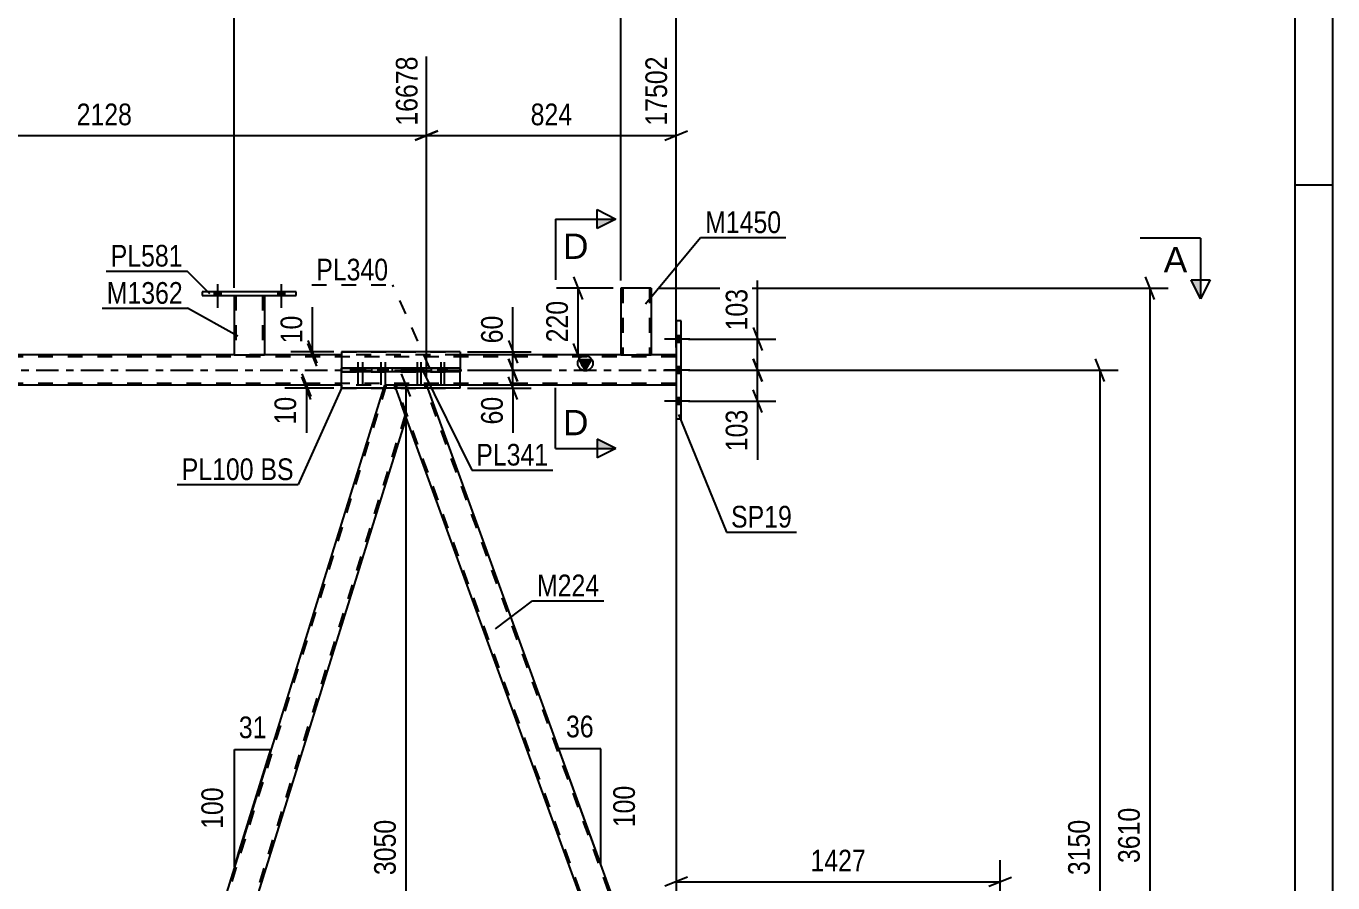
# Model space of a CAD drawing. Header units: millimetres. Extents: x 0 to 841, y 0 to 594.
# Drawn here: x 668.4 to 841, y 354.9 to 468 of the extents above; entities that cross this region are included whole.
import ezdxf

# ---------------------------------------------------------------- set-up
doc = ezdxf.new("R2010")
doc.units = ezdxf.units.MM
doc.linetypes.add('DXK_LINE_DOT2', pattern=[3.9198, 1.9599, -1.9599])
doc.linetypes.add('DXK_LINE_DOT3', pattern=[5.9187, 2.979, -0.9799, 0.9799, -0.9799])
doc.styles.add('Arial', font='ARIAL.TTF', dxfattribs={"height": 0.2})
doc.styles.add('Arial Narrow', font='ARIALN.TTF', dxfattribs={"height": 0.2})

# ---------------------------------------------------------------- blocks, each defined once
blk = doc.blocks.new('Unknown-122567994-1133')
at = {"color": 5, "linetype": 'Continuous'}
for p, q in [((841, 0), (841, 594)), ((836, 5), (836, 589)), ((841, 447), (836, 447))]:
    blk.add_line(p, q, dxfattribs=at)
blk = doc.blocks.new('Bolt-122567994-4252 - 3956')
at = {"linetype": 'Continuous'}
for points in [[(754.27, 427.15), (754.27, 426.27), (754.91, 426.27), (754.91, 427.15)], [(754.27, 427.15), (754.27, 426.27), (754.91, 426.27), (754.91, 427.15)], [(754.27, 427.15), (754.27, 426.27), (754.91, 426.27), (754.91, 427.15)], [(754.27, 423.05), (754.27, 422.17), (754.91, 422.17), (754.91, 423.05)], [(754.27, 423.05), (754.27, 422.17), (754.91, 422.17), (754.91, 423.05)], [(754.27, 418.95), (754.27, 418.07), (754.91, 418.07), (754.91, 418.95)], [(754.27, 418.95), (754.27, 418.07), (754.91, 418.07), (754.91, 418.95)], [(754.27, 418.95), (754.27, 418.07), (754.91, 418.07), (754.91, 418.95)]]:
    blk.add_hatch(color=1, dxfattribs=at).paths.add_polyline_path(points)
at = {"color": 1, "linetype": 'Continuous'}
for p, q in [((756.07, 426.71), (752.75, 426.71)), ((756.07, 426.71), (752.75, 426.71)), ((756.07, 426.71), (752.75, 426.71)), ((754.91, 427.15), (754.27, 427.15)), ((754.91, 427.15), (754.27, 427.15)), ((754.91, 427.15), (754.27, 427.15)), ((754.91, 426.27), (754.27, 426.27)), ((754.91, 426.27), (754.27, 426.27)), ((754.91, 426.27), (754.27, 426.27)), ((754.91, 423.05), (754.27, 423.05)), ((754.91, 423.05), (754.27, 423.05)), ((756.07, 422.61), (752.75, 422.61)), ((756.07, 422.61), (752.75, 422.61)), ((754.91, 422.17), (754.27, 422.17)), ((754.91, 422.17), (754.27, 422.17)), ((756.07, 418.51), (752.75, 418.51)), ((756.07, 418.51), (752.75, 418.51)), ((756.07, 418.51), (752.75, 418.51)), ((754.91, 418.95), (754.27, 418.95)), ((754.91, 418.95), (754.27, 418.95)), ((754.91, 418.95), (754.27, 418.95)), ((754.91, 418.07), (754.27, 418.07)), ((754.91, 418.07), (754.27, 418.07)), ((754.91, 418.07), (754.27, 418.07))]:
    blk.add_line(p, q, dxfattribs=at)
blk = doc.blocks.new('Part-122567994-4109 - 3956')
at = {"color": 7, "linetype": 'DXK_LINE_DOT2'}
for p, q in [((717.06, 420.61), (721.31, 420.61)), ((718.61, 416.36), (717.06, 420.61)), ((761.72, 298.61), (717.31, 420.61)), ((765.46, 298.61), (721.06, 420.61)), ((721.31, 420.61), (721.46, 420.21)), ((765.4, 298.61), (765.57, 298.61))]:
    blk.add_line(p, q, dxfattribs=at)
at = {"color": 2, "linetype": 'Continuous'}
for p, q in [((765.72, 298.61), (721.46, 420.21)), ((761.46, 298.61), (718.61, 416.36)), ((765.4, 298.61), (761.46, 298.61)), ((765.68, 298.61), (765.4, 298.61)), ((765.72, 298.61), (765.68, 298.61))]:
    blk.add_line(p, q, dxfattribs=at)
blk = doc.blocks.new('Part-122567994-4084 - 3956')
at = {"color": 7, "linetype": 'DXK_LINE_DOT2'}
for p, q in [((636.18, 420.61), (631.92, 420.61)), ((633.47, 416.36), (631.92, 420.61)), ((676.58, 298.61), (632.18, 420.61)), ((680.33, 298.61), (635.92, 420.61)), ((636.33, 420.21), (636.18, 420.61)), ((676.33, 298.61), (674.29, 304.21)), ((680.58, 298.61), (678.55, 304.21)), ((680.58, 298.61), (676.33, 298.61))]:
    blk.add_line(p, q, dxfattribs=at)
at = {"color": 2, "linetype": 'Continuous'}
for p, q in [((678.55, 304.21), (636.33, 420.21)), ((674.29, 304.21), (633.47, 416.36))]:
    blk.add_line(p, q, dxfattribs=at)
blk = doc.blocks.new('Part-122567994-4099 - 3956')
at = {"color": 7, "linetype": 'DXK_LINE_DOT2'}
for p, q in [((715.99, 420.61), (679.17, 302.49)), ((715.74, 420.61), (715.62, 420.21)), ((717.06, 420.61), (715.74, 420.61)), ((717.06, 420.61), (717.2, 420.21)), ((718.47, 416.73), (681.65, 298.61)), ((679.46, 304.21), (679.04, 302.86)), ((683.65, 304.21), (681.9, 298.61)), ((680.58, 298.61), (679.04, 302.86)), ((681.9, 298.61), (680.58, 298.61))]:
    blk.add_line(p, q, dxfattribs=at)
at = {"color": 2, "linetype": 'Continuous'}
for p, q in [((715.62, 420.21), (679.46, 304.21)), ((717.2, 420.21), (718.61, 416.36)), ((718.61, 416.36), (683.65, 304.21))]:
    blk.add_line(p, q, dxfattribs=at)
blk = doc.blocks.new('Part-122567994-4129 - 3956')
at = {"color": 2, "linetype": 'Continuous'}
for p, q in [((754.91, 429.11), (754.27, 429.11)), ((754.27, 429.11), (754.27, 416.11)), ((754.91, 416.11), (754.91, 429.11)), ((754.91, 416.11), (754.27, 416.11))]:
    blk.add_line(p, q, dxfattribs=at)
blk = doc.blocks.new('Part-122567994-4164 - 3956')
at = {"color": 2, "linetype": 'Continuous'}
for p, q in [((691.69, 432.93), (691.69, 432.45)), ((704.09, 432.93), (691.69, 432.93)), ((691.69, 432.45), (704.09, 432.45)), ((704.09, 432.45), (704.09, 432.93))]:
    blk.add_line(p, q, dxfattribs=at)
blk = doc.blocks.new('Part-122567994-4169 - 3956')
at = {"color": 2, "linetype": 'Continuous'}
for p, q in [((695.89, 432.45), (695.89, 424.61)), ((699.89, 432.45), (699.89, 424.61)), ((695.89, 424.61), (699.89, 424.61))]:
    blk.add_line(p, q, dxfattribs=at)
at = {"color": 7, "linetype": 'DXK_LINE_DOT2'}
for p, q in [((695.89, 432.45), (699.89, 432.45)), ((695.89, 432.45), (695.89, 432.45)), ((695.89, 432.45), (695.89, 432.45)), ((696.13, 432.45), (696.13, 424.61)), ((699.65, 432.45), (699.65, 424.61)), ((699.89, 432.45), (699.89, 432.45)), ((699.89, 432.45), (699.89, 432.45)), ((699.59, 424.61), (699.63, 424.61)), ((699.59, 424.61), (699.63, 424.61)), ((699.63, 424.61), (699.65, 424.61)), ((699.63, 424.61), (699.65, 424.61))]:
    blk.add_line(p, q, dxfattribs=at)
blk = doc.blocks.new('Part-122567994-4205 - 3956')
at = {"linetype": 'Continuous'}
blk.add_hatch(color=2, dxfattribs=at).paths.add_polyline_path([(742.27, 422.61), (741.47, 424.01), (743.07, 424.01)])
at = {"color": 2, "linetype": 'Continuous'}
for p, q in [((695.88, 424.61), (648.8, 424.61)), ((710.07, 424.61), (699.89, 424.61)), ((746.97, 424.61), (725.73, 424.61)), ((754.27, 424.61), (750.97, 424.61)), ((742.27, 422.61), (741.47, 424.01)), ((741.47, 424.01), (743.07, 424.01)), ((743.07, 424.01), (742.27, 422.61)), ((710.07, 420.61), (639.42, 420.61)), ((754.27, 420.61), (725.73, 420.61))]:
    blk.add_line(p, q, dxfattribs=at)
at = {"color": 7, "linetype": 'DXK_LINE_DOT2'}
for p, q in [((699.89, 424.61), (695.88, 424.61)), ((725.73, 424.61), (710.07, 424.61)), ((750.97, 424.61), (746.97, 424.61)), ((754.27, 424.61), (754.27, 420.61)), ((754.27, 424.37), (54.19, 424.37)), ((754.27, 420.85), (54.19, 420.85)), ((725.73, 420.61), (710.07, 420.61))]:
    blk.add_line(p, q, dxfattribs=at)
at = {"color": 7, "linetype": 'DXK_LINE_DOT3'}
blk.add_line((54.19, 422.61), (754.27, 422.61), dxfattribs=at)
at = {"color": 2, "linetype": 'Continuous'}
blk.add_circle((742.27, 423.51), 1, dxfattribs=at)
blk = doc.blocks.new('Bolt-122567994-4428 - 3956')
at = {"color": 1, "linetype": 'DXK_LINE_DOT2'}
for p, q in [((719.71, 422.85), (719.71, 422.37)), ((720.07, 423.65), (720.07, 420.65)), ((720.18, 422.85), (720.18, 422.37)), ((720.43, 422.85), (720.43, 422.37)), ((720.54, 423.65), (720.54, 420.65)), ((720.9, 422.85), (720.9, 422.37)), ((722.81, 422.85), (722.81, 422.37)), ((723.17, 423.65), (723.17, 420.65)), ((723.27, 422.85), (723.27, 422.37)), ((723.53, 422.85), (723.53, 422.37)), ((723.63, 423.65), (723.63, 420.65)), ((723.99, 422.85), (723.99, 422.37))]:
    blk.add_line(p, q, dxfattribs=at)
blk = doc.blocks.new('Part-122567994-4308 - 3956')
at = {"color": 2, "linetype": 'Continuous'}
for p, q in [((746.97, 433.41), (746.97, 424.61)), ((750.97, 433.41), (746.97, 433.41)), ((750.97, 433.41), (750.97, 424.61)), ((746.97, 424.61), (750.97, 424.61))]:
    blk.add_line(p, q, dxfattribs=at)
at = {"color": 7, "linetype": 'DXK_LINE_DOT2'}
for p, q in [((747.21, 433.41), (747.21, 424.61)), ((750.66, 433.41), (750.67, 433.41)), ((750.67, 433.41), (750.71, 433.41)), ((750.71, 433.41), (750.73, 433.41)), ((750.73, 433.41), (750.73, 424.61)), ((750.71, 424.61), (750.67, 424.61)), ((750.71, 424.61), (750.67, 424.61)), ((750.73, 424.61), (750.71, 424.61)), ((750.71, 424.61), (750.73, 424.61))]:
    blk.add_line(p, q, dxfattribs=at)
blk = doc.blocks.new('Part-122567994-4430 - 3956')
at = {"color": 2, "linetype": 'Continuous'}
for p, q in [((710.07, 422.37), (710.07, 422.85)), ((725.73, 422.85), (710.07, 422.85)), ((716.79, 422.37), (716.79, 422.85)), ((719.15, 422.37), (719.15, 422.85)), ((725.73, 422.37), (725.73, 422.85)), ((725.73, 422.37), (710.07, 422.37))]:
    blk.add_line(p, q, dxfattribs=at)
at = {"color": 7, "linetype": 'DXK_LINE_DOT2'}
blk.add_line((710.07, 422.85), (725.73, 422.85), dxfattribs=at)
blk = doc.blocks.new('Bolt-122567994-4432 - 3956')
at = {"linetype": 'Continuous'}
for points in [[(712.6, 422.85), (711.88, 422.85), (711.88, 422.37), (712.6, 422.37)], [(713.2, 422.85), (712.48, 422.85), (712.48, 422.37), (713.2, 422.37)], [(715.61, 422.85), (714.89, 422.85), (714.89, 422.37), (715.61, 422.37)], [(716.21, 422.85), (715.49, 422.85), (715.49, 422.37), (716.21, 422.37)]]:
    blk.add_hatch(color=1, dxfattribs=at).paths.add_polyline_path(points)
at = {"color": 1, "linetype": 'Continuous'}
for p, q in [((711.88, 422.85), (711.88, 422.37)), ((712.24, 423.65), (712.24, 420.65)), ((712.48, 422.85), (712.48, 422.37)), ((712.6, 422.85), (712.6, 422.37)), ((712.84, 423.65), (712.84, 420.65)), ((713.2, 422.85), (713.2, 422.37)), ((714.89, 422.85), (714.89, 422.37)), ((715.25, 423.65), (715.25, 420.65)), ((715.49, 422.85), (715.49, 422.37)), ((715.61, 422.85), (715.61, 422.37)), ((715.85, 423.65), (715.85, 420.65)), ((716.21, 422.85), (716.21, 422.37))]:
    blk.add_line(p, q, dxfattribs=at)
blk = doc.blocks.new('Bolt-122567994-4322 - 3956')
at = {"linetype": 'Continuous'}
for points in [[(693.25, 432.45), (694.13, 432.45), (694.13, 432.93), (693.25, 432.93)], [(701.65, 432.45), (702.53, 432.45), (702.53, 432.93), (701.65, 432.93)]]:
    blk.add_hatch(color=1, dxfattribs=at).paths.add_polyline_path(points)
at = {"color": 1, "linetype": 'Continuous'}
for p, q in [((693.69, 433.93), (693.69, 430.81)), ((702.09, 433.93), (702.09, 430.81)), ((693.25, 432.93), (693.25, 432.45)), ((694.13, 432.93), (694.13, 432.45)), ((701.65, 432.93), (701.65, 432.45)), ((702.53, 432.93), (702.53, 432.45))]:
    blk.add_line(p, q, dxfattribs=at)
blk = doc.blocks.new('Bolt-122567994-4323 - 3956')
at = {"linetype": 'Continuous'}
for points in [[(693.25, 432.45), (694.13, 432.45), (694.13, 432.93), (693.25, 432.93)], [(701.65, 432.45), (702.53, 432.45), (702.53, 432.93), (701.65, 432.93)]]:
    blk.add_hatch(color=1, dxfattribs=at).paths.add_polyline_path(points)
at = {"color": 1, "linetype": 'Continuous'}
for p, q in [((693.69, 433.93), (693.69, 430.81)), ((702.09, 433.93), (702.09, 430.81)), ((693.25, 432.93), (693.25, 432.45)), ((694.13, 432.93), (694.13, 432.45)), ((701.65, 432.93), (701.65, 432.45)), ((702.53, 432.93), (702.53, 432.45))]:
    blk.add_line(p, q, dxfattribs=at)
blk = doc.blocks.new('Part-122567994-4421 - 3956')
at = {"color": 7, "linetype": 'DXK_LINE_DOT2'}
for p, q in [((710.07, 422.85), (710.07, 422.37)), ((725.73, 422.85), (710.07, 422.85)), ((710.07, 422.85), (725.73, 422.85)), ((716.79, 422.37), (716.79, 422.85)), ((719.16, 422.37), (719.16, 422.85)), ((725.73, 422.37), (725.73, 422.85)), ((710.07, 422.37), (725.73, 422.37)), ((725.73, 422.37), (710.07, 422.37)), ((725.73, 422.37), (725.73, 422.37))]:
    blk.add_line(p, q, dxfattribs=at)
blk = doc.blocks.new('Part-122567994-4426 - 3956')
at = {"color": 2, "linetype": 'Continuous'}
for p, q in [((710.07, 425.01), (710.07, 424.61)), ((725.73, 425.01), (725.73, 424.61)), ((710.07, 420.61), (710.07, 420.21)), ((725.73, 420.21), (725.73, 420.61))]:
    blk.add_line(p, q, dxfattribs=at)
at = {"color": 7, "linetype": 'DXK_LINE_DOT2'}
for p, q in [((710.07, 425.01), (725.73, 425.01)), ((710.07, 420.61), (710.07, 424.61)), ((725.73, 420.61), (725.73, 424.61)), ((710.07, 420.21), (725.73, 420.21))]:
    blk.add_line(p, q, dxfattribs=at)
blk = doc.blocks.new('Bolt-122567994-4427 - 3956')
at = {"color": 1, "linetype": 'DXK_LINE_DOT2'}
for p, q in [((711.88, 422.85), (711.88, 422.37)), ((712.24, 423.65), (712.24, 420.65)), ((712.48, 422.85), (712.48, 422.37)), ((712.6, 422.85), (712.6, 422.37)), ((712.84, 423.65), (712.84, 420.65)), ((713.2, 422.85), (713.2, 422.37)), ((714.89, 422.85), (714.89, 422.37)), ((715.25, 423.65), (715.25, 420.65)), ((715.49, 422.85), (715.49, 422.37)), ((715.61, 422.85), (715.61, 422.37)), ((715.85, 423.65), (715.85, 420.65)), ((716.21, 422.85), (716.21, 422.37))]:
    blk.add_line(p, q, dxfattribs=at)
blk = doc.blocks.new('Part-122567994-4431 - 3956')
at = {"color": 2, "linetype": 'Continuous'}
for p, q in [((725.73, 425.01), (710.07, 425.01)), ((710.07, 425.01), (710.07, 422.85)), ((725.73, 425.01), (725.73, 422.85)), ((710.07, 420.21), (710.07, 422.37)), ((725.73, 420.21), (725.73, 422.37)), ((725.73, 420.21), (710.07, 420.21))]:
    blk.add_line(p, q, dxfattribs=at)
at = {"color": 7, "linetype": 'DXK_LINE_DOT2'}
for p, q in [((710.07, 422.85), (710.07, 422.37)), ((725.73, 422.85), (725.73, 422.37))]:
    blk.add_line(p, q, dxfattribs=at)
blk = doc.blocks.new('Bolt-122567994-4433 - 3956')
at = {"linetype": 'Continuous'}
for points in [[(720.43, 422.85), (719.71, 422.85), (719.71, 422.37), (720.43, 422.37)], [(720.89, 422.85), (720.17, 422.85), (720.17, 422.37), (720.89, 422.37)], [(723.53, 422.85), (722.81, 422.85), (722.81, 422.37), (723.53, 422.37)], [(723.99, 422.85), (723.27, 422.85), (723.27, 422.37), (723.99, 422.37)]]:
    blk.add_hatch(color=1, dxfattribs=at).paths.add_polyline_path(points)
at = {"color": 1, "linetype": 'Continuous'}
for p, q in [((719.71, 422.85), (719.71, 422.37)), ((720.07, 423.65), (720.07, 420.65)), ((720.17, 422.85), (720.17, 422.37)), ((720.43, 422.85), (720.43, 422.37)), ((720.53, 423.65), (720.53, 420.65)), ((720.89, 422.85), (720.89, 422.37)), ((722.81, 422.85), (722.81, 422.37)), ((723.17, 423.65), (723.17, 420.65)), ((723.27, 422.85), (723.27, 422.37)), ((723.53, 422.85), (723.53, 422.37)), ((723.63, 423.65), (723.63, 420.65)), ((723.99, 422.85), (723.99, 422.37))]:
    blk.add_line(p, q, dxfattribs=at)
blk = doc.blocks.new('StraightDimension-122567994-5008 - 3956')
at = {"color": 7, "linetype": 'Continuous'}
for p, q in [((695.89, 433.45), (695.89, 480.77)), ((746.97, 434.41), (746.97, 480.77)), ((697.39, 470.93), (694.39, 469.73)), ((695.89, 470.33), (746.97, 470.33)), ((745.47, 469.73), (748.47, 470.93))]:
    blk.add_line(p, q, dxfattribs=at)
at = {"color": 0, "linetype": 'Continuous'}
blk.add_wipeout([(746.37, 481.37), (742.17, 481.37), (742.17, 471.03), (746.37, 471.03)], dxfattribs=at)
at = {"color": 0}
blk.add_wipeout([(725.68, 471.08), (725.68, 475.28), (717.17, 475.28), (717.17, 471.08)], dxfattribs=at)
at = {"color": 3, "linetype": 'Continuous', "style": 'Arial Narrow'}
blk.add_text('17319', height=2.863, rotation=90.0002, dxfattribs=at).set_placement((745.77, 471.63))
at = {"color": 3, "style": 'Arial Narrow'}
blk.add_text('1277', height=2.863, dxfattribs=at).set_placement((717.77, 471.68))
blk = doc.blocks.new('StraightDimension-122567994-5018 - 3956')
at = {"color": 7, "linetype": 'Continuous'}
for p, q in [((644.8, 433.45), (644.8, 480.77)), ((695.89, 433.45), (695.89, 480.77)), ((646.3, 470.93), (643.3, 469.73)), ((644.8, 470.33), (695.89, 470.33)), ((694.39, 469.73), (697.39, 470.93))]:
    blk.add_line(p, q, dxfattribs=at)
at = {"color": 0, "linetype": 'Continuous'}
blk.add_wipeout([(695.28, 481.37), (691.08, 481.37), (691.08, 471.03), (695.28, 471.03)], dxfattribs=at)
at = {"color": 0}
blk.add_wipeout([(674.6, 471.08), (674.6, 475.28), (666.09, 475.28), (666.09, 471.08)], dxfattribs=at)
at = {"color": 3, "linetype": 'Continuous', "style": 'Arial Narrow'}
blk.add_text('16042', height=2.863, rotation=90.0002, dxfattribs=at).set_placement((694.69, 471.63))
at = {"color": 3, "style": 'Arial Narrow'}
blk.add_text('1277', height=2.863, dxfattribs=at).set_placement((666.69, 471.68))
blk = doc.blocks.new('StraightDimension-122567994-30223 - 3956')
at = {"color": 7, "linetype": 'Continuous'}
for p, q in [((704.83, 422.11), (706.03, 419.11)), ((706.03, 418.71), (704.83, 421.71)), ((709.07, 420.61), (702.58, 420.61)), ((709.07, 420.21), (702.58, 420.21)), ((705.43, 420.21), (705.43, 420.61))]:
    blk.add_line(p, q, dxfattribs=at)
at = {"color": 0}
blk.add_wipeout([(704.68, 419.69), (700.48, 419.69), (700.48, 414.83), (704.68, 414.83)], dxfattribs=at)
at = {"color": 7, "linetype": 'Continuous'}
blk.add_line((705.43, 420.21), (705.43, 414.31), dxfattribs=at)
blk.add_line((705.43, 420.21), (705.43, 414.31), dxfattribs=at)
at = {"color": 3, "style": 'Arial Narrow'}
blk.add_text('10', height=2.863, rotation=90.0002, dxfattribs=at).set_placement((704.08, 415.43))
blk = doc.blocks.new('StraightDimension-122567994-4612 - 3956')
at = {"color": 7, "linetype": 'Continuous'}
for p, q in [((817.45, 431.91), (816.25, 434.91)), ((751.97, 433.41), (819.25, 433.41)), ((816.85, 289.01), (816.85, 433.41)), ((816.25, 290.51), (817.45, 287.51)), ((687.79, 289.01), (819.25, 289.01))]:
    blk.add_line(p, q, dxfattribs=at)
at = {"color": 0}
blk.add_wipeout([(816.1, 365.47), (811.9, 365.47), (811.9, 356.95), (816.1, 356.95)], dxfattribs=at)
at = {"color": 3, "style": 'Arial Narrow'}
blk.add_text('3610', height=2.863, rotation=90.0002, dxfattribs=at).set_placement((815.5, 357.55))
blk = doc.blocks.new('StraightDimension-122567994-30289 - 3956')
at = {"color": 7, "linetype": 'Continuous'}
for p, q in [((732.12, 424.11), (733.32, 421.11)), ((726.73, 422.61), (735.12, 422.61)), ((733.32, 418.71), (732.12, 421.71)), ((732.72, 420.21), (732.72, 422.61)), ((726.73, 420.21), (735.12, 420.21))]:
    blk.add_line(p, q, dxfattribs=at)
at = {"color": 0}
blk.add_wipeout([(731.97, 419.69), (727.77, 419.69), (727.77, 414.83), (731.97, 414.83)], dxfattribs=at)
at = {"color": 7, "linetype": 'Continuous'}
blk.add_line((732.72, 420.21), (732.72, 414.31), dxfattribs=at)
blk.add_line((732.72, 420.21), (732.72, 414.31), dxfattribs=at)
at = {"color": 3, "style": 'Arial Narrow'}
blk.add_text('60', height=2.863, rotation=90.0002, dxfattribs=at).set_placement((731.37, 415.43))
blk = doc.blocks.new('StraightDimension-122567994-4998 - 3956')
at = {"color": 7, "linetype": 'Continuous'}
for p, q in [((754.27, 425.61), (754.27, 485.27)), ((746.97, 434.41), (746.97, 480.77)), ((745.47, 469.73), (748.47, 470.93)), ((746.97, 470.33), (754.27, 470.33)), ((755.77, 470.93), (752.77, 469.73))]:
    blk.add_line(p, q, dxfattribs=at)
at = {"color": 0}
blk.add_wipeout([(753.96, 471.08), (753.96, 475.28), (747.27, 475.28), (747.27, 471.08)], dxfattribs=at)
at = {"color": 3, "style": 'Arial Narrow'}
blk.add_text('183', height=2.863, dxfattribs=at).set_placement((747.87, 471.68))
at = {"color": 0, "linetype": 'Continuous'}
blk.add_wipeout([(753.67, 485.87), (749.47, 485.87), (749.47, 475.53), (753.67, 475.53)], dxfattribs=at)
at = {"color": 3, "linetype": 'Continuous', "style": 'Arial Narrow'}
blk.add_text('17502', height=2.863, rotation=90.0002, dxfattribs=at).set_placement((753.07, 476.13))
blk = doc.blocks.new('StraightDimension-122567994-4883 - 3956')
at = {"color": 7, "linetype": 'Continuous'}
for p, q in [((636.18, 421.61), (636.18, 464.01)), ((721.31, 421.61), (721.31, 464.01)), ((637.68, 454.17), (634.68, 452.97)), ((719.81, 452.97), (722.81, 454.17)), ((636.18, 453.57), (721.31, 453.57))]:
    blk.add_line(p, q, dxfattribs=at)
at = {"color": 0, "linetype": 'Continuous'}
blk.add_wipeout([(720.71, 464.61), (716.51, 464.61), (716.51, 454.27), (720.71, 454.27)], dxfattribs=at)
at = {"color": 0}
blk.add_wipeout([(683, 454.32), (683, 458.52), (674.49, 458.52), (674.49, 454.32)], dxfattribs=at)
at = {"color": 3, "linetype": 'Continuous', "style": 'Arial Narrow'}
blk.add_text('16678', height=2.863, rotation=90.0002, dxfattribs=at).set_placement((720.11, 454.87))
at = {"color": 3, "style": 'Arial Narrow'}
blk.add_text('2128', height=2.863, dxfattribs=at).set_placement((675.09, 454.92))
blk = doc.blocks.new('StraightDimension-122567994-4911 - 3956')
at = {"color": 7, "linetype": 'Continuous'}
for p, q in [((764.43, 424.11), (765.63, 421.11)), ((755.91, 422.61), (767.43, 422.61)), ((765.03, 418.51), (765.03, 422.61)), ((765.63, 417.01), (764.43, 420.01)), ((755.91, 418.51), (767.43, 418.51))]:
    blk.add_line(p, q, dxfattribs=at)
at = {"color": 0}
blk.add_wipeout([(764.28, 417.99), (760.08, 417.99), (760.08, 411.3), (764.28, 411.3)], dxfattribs=at)
at = {"color": 7, "linetype": 'Continuous'}
blk.add_line((765.03, 418.51), (765.03, 410.78), dxfattribs=at)
blk.add_line((765.03, 418.51), (765.03, 410.78), dxfattribs=at)
at = {"color": 3, "style": 'Arial Narrow'}
blk.add_text('103', height=2.863, rotation=90.0002, dxfattribs=at).set_placement((763.68, 411.9))
blk = doc.blocks.new('StraightDimension-122567994-4898 - 3956')
at = {"color": 7, "linetype": 'Continuous'}
for p, q in [((721.31, 421.61), (721.31, 464.01)), ((754.27, 425.61), (754.27, 464.01)), ((722.81, 454.17), (719.81, 452.97)), ((752.77, 452.97), (755.77, 454.17)), ((721.31, 453.57), (754.27, 453.57))]:
    blk.add_line(p, q, dxfattribs=at)
at = {"color": 0, "linetype": 'Continuous'}
blk.add_wipeout([(753.67, 464.61), (749.47, 464.61), (749.47, 454.27), (753.67, 454.27)], dxfattribs=at)
at = {"color": 0}
blk.add_wipeout([(741.13, 454.32), (741.13, 458.52), (734.45, 458.52), (734.45, 454.32)], dxfattribs=at)
at = {"color": 3, "linetype": 'Continuous', "style": 'Arial Narrow'}
blk.add_text('17502', height=2.863, rotation=90.0002, dxfattribs=at).set_placement((753.07, 454.87))
at = {"color": 3, "style": 'Arial Narrow'}
blk.add_text('824', height=2.863, dxfattribs=at).set_placement((735.05, 454.92))
blk = doc.blocks.new('StraightDimension-122567994-4601 - 3956')
at = {"color": 7, "linetype": 'Continuous'}
for p, q in [((740.72, 434.91), (741.92, 431.91)), ((745.97, 433.41), (738.47, 433.41)), ((741.32, 424.61), (741.32, 433.41)), ((745.97, 424.61), (738.47, 424.61)), ((741.92, 423.11), (740.72, 426.11))]:
    blk.add_line(p, q, dxfattribs=at)
at = {"color": 0}
blk.add_wipeout([(740.57, 432.35), (736.37, 432.35), (736.37, 425.67), (740.57, 425.67)], dxfattribs=at)
at = {"color": 3, "style": 'Arial Narrow'}
blk.add_text('220', height=2.863, rotation=90.0002, dxfattribs=at).set_placement((739.97, 426.27))
blk = doc.blocks.new('StraightDimension-122567994-4919 - 3956')
at = {"color": 7, "linetype": 'Continuous'}
for p, q in [((764.43, 428.21), (765.63, 425.21)), ((755.91, 426.71), (767.43, 426.71)), ((765.03, 422.61), (765.03, 426.71)), ((765.63, 421.11), (764.43, 424.11)), ((755.91, 422.61), (767.43, 422.61))]:
    blk.add_line(p, q, dxfattribs=at)
at = {"color": 0}
blk.add_wipeout([(764.28, 433.92), (760.08, 433.92), (760.08, 427.24), (764.28, 427.24)], dxfattribs=at)
at = {"color": 7, "linetype": 'Continuous'}
blk.add_line((765.03, 426.71), (765.03, 434.45), dxfattribs=at)
blk.add_line((765.03, 426.71), (765.03, 434.45), dxfattribs=at)
at = {"color": 3, "style": 'Arial Narrow'}
blk.add_text('103', height=2.863, rotation=90.0002, dxfattribs=at).set_placement((763.68, 427.84))
blk = doc.blocks.new('StraightDimension-122567994-5179 - 3956')
at = {"color": 7, "linetype": 'Continuous'}
for p, q in [((754.27, 419.61), (754.27, 352.69)), ((797.06, 299.61), (797.06, 357.94)), ((755.77, 355.69), (752.77, 354.49)), ((795.56, 354.49), (798.56, 355.69)), ((754.27, 355.09), (797.06, 355.09))]:
    blk.add_line(p, q, dxfattribs=at)
at = {"color": 0}
blk.add_wipeout([(779.92, 355.84), (779.92, 360.04), (771.41, 360.04), (771.41, 355.84)], dxfattribs=at)
at = {"color": 3, "style": 'Arial Narrow'}
blk.add_text('1427', height=2.863, dxfattribs=at).set_placement((772.01, 356.44))
blk = doc.blocks.new('StraightDimension-122567994-30288 - 3956')
at = {"color": 7, "linetype": 'Continuous'}
for p, q in [((732.12, 426.51), (733.32, 423.51)), ((726.73, 425.01), (735.12, 425.01)), ((732.72, 422.61), (732.72, 425.01)), ((733.32, 421.11), (732.12, 424.11)), ((726.73, 422.61), (735.12, 422.61))]:
    blk.add_line(p, q, dxfattribs=at)
at = {"color": 0}
blk.add_wipeout([(731.97, 430.39), (727.77, 430.39), (727.77, 425.54), (731.97, 425.54)], dxfattribs=at)
at = {"color": 7, "linetype": 'Continuous'}
blk.add_line((732.72, 425.01), (732.72, 430.92), dxfattribs=at)
blk.add_line((732.72, 425.01), (732.72, 430.92), dxfattribs=at)
at = {"color": 3, "style": 'Arial Narrow'}
blk.add_text('60', height=2.863, rotation=90.0002, dxfattribs=at).set_placement((731.37, 426.14))
blk = doc.blocks.new('StraightDimension-122567994-5510 - 3956')
at = {"color": 7, "linetype": 'Continuous'}
for p, q in [((810.85, 421.11), (809.65, 424.11)), ((755.91, 422.61), (812.65, 422.61)), ((810.25, 296.61), (810.25, 422.61)), ((809.65, 298.11), (810.85, 295.11)), ((798.7, 296.61), (812.65, 296.61))]:
    blk.add_line(p, q, dxfattribs=at)
at = {"color": 0}
blk.add_wipeout([(809.5, 363.87), (805.3, 363.87), (805.3, 355.36), (809.5, 355.36)], dxfattribs=at)
at = {"color": 3, "style": 'Arial Narrow'}
blk.add_text('3150', height=2.863, rotation=90.0002, dxfattribs=at).set_placement((808.9, 355.96))
blk = doc.blocks.new('StraightDimension-122567994-30251 - 3956')
at = {"color": 7, "linetype": 'Continuous'}
for p, q in [((705.63, 426.51), (706.83, 423.51)), ((709.07, 425.01), (703.38, 425.01)), ((709.07, 424.61), (703.38, 424.61)), ((706.83, 423.11), (705.63, 426.11)), ((706.23, 424.61), (706.23, 425.01))]:
    blk.add_line(p, q, dxfattribs=at)
at = {"color": 0}
blk.add_wipeout([(705.48, 430.39), (701.28, 430.39), (701.28, 425.54), (705.48, 425.54)], dxfattribs=at)
at = {"color": 7, "linetype": 'Continuous'}
blk.add_line((706.23, 425.01), (706.23, 430.92), dxfattribs=at)
blk.add_line((706.23, 425.01), (706.23, 430.92), dxfattribs=at)
at = {"color": 3, "style": 'Arial Narrow'}
blk.add_text('10', height=2.863, rotation=90.0002, dxfattribs=at).set_placement((704.88, 426.14))
blk = doc.blocks.new('AngleDimension-122567994-30487 - 3956')
at = {"color": 7, "linetype": 'Continuous'}
for p, q in [((695.93, 372.53), (700.75, 372.53)), ((695.93, 357.06), (700.75, 372.53)), ((695.93, 357.06), (695.93, 372.53)), ((696.39, 358.54), (700.75, 372.53))]:
    blk.add_line(p, q, dxfattribs=at)
at = {"color": 0}
for points in [[(700.77, 373.43), (700.77, 377.63), (695.91, 377.63), (695.91, 373.43)], [(695.03, 368.14), (690.83, 368.14), (690.83, 361.46), (695.03, 361.46)]]:
    blk.add_wipeout(points, dxfattribs=at)
at = {"color": 3, "style": 'Arial Narrow'}
blk.add_text('31', height=2.863, dxfattribs=at).set_placement((696.51, 374.03))
blk.add_text('100', height=2.863, rotation=90.0002, dxfattribs=at).set_placement((694.43, 362.06))
blk = doc.blocks.new('AngleDimension-122567994-30517 - 3956')
at = {"color": 7, "linetype": 'Continuous'}
for p, q in [((742.84, 361.47), (738.78, 372.64)), ((744.32, 372.64), (738.78, 372.64)), ((744.32, 357.41), (738.78, 372.64)), ((744.32, 357.41), (744.32, 372.64))]:
    blk.add_line(p, q, dxfattribs=at)
at = {"color": 0}
for points in [[(743.97, 373.54), (743.97, 377.74), (739.12, 377.74), (739.12, 373.54)], [(749.42, 368.37), (745.22, 368.37), (745.22, 361.68), (749.42, 361.68)]]:
    blk.add_wipeout(points, dxfattribs=at)
at = {"color": 3, "style": 'Arial Narrow'}
blk.add_text('36', height=2.863, dxfattribs=at).set_placement((739.72, 374.14))
blk.add_text('100', height=2.863, rotation=90.0002, dxfattribs=at).set_placement((748.82, 362.28))
blk = doc.blocks.new('StraightDimension-122567994-30533 - 3956')
at = {"color": 7, "linetype": 'Continuous'}
for p, q in [((719.19, 419.11), (717.99, 422.11)), ((725.87, 420.61), (715.74, 420.61)), ((718.59, 298.61), (718.59, 420.61)), ((725.87, 298.61), (715.74, 298.61)), ((717.99, 300.11), (719.19, 297.11))]:
    blk.add_line(p, q, dxfattribs=at)
at = {"color": 0}
blk.add_wipeout([(717.84, 363.87), (713.64, 363.87), (713.64, 355.36), (717.84, 355.36)], dxfattribs=at)
at = {"color": 3, "style": 'Arial Narrow'}
blk.add_text('3050', height=2.863, rotation=90.0002, dxfattribs=at).set_placement((717.24, 355.96))
blk = doc.blocks.new('Mark-122567994-4105 - 3956')
at = {"color": 0}
blk.add_wipeout([(744.12, 392.76), (744.12, 395.76), (735.89, 395.76), (735.89, 392.76)], dxfattribs=at)
blk.add_wipeout([(744.12, 392.76), (744.12, 395.76), (735.89, 395.76), (735.89, 392.76)], dxfattribs=at)
at = {"color": 30, "linetype": 'Continuous'}
for p, q in [((730.43, 388.46), (735.29, 392.16)), ((735.29, 392.16), (744.72, 392.16))]:
    blk.add_line(p, q, dxfattribs=at)
at = {"color": 3, "style": 'Arial Narrow'}
blk.add_text('M224', height=2.863, dxfattribs=at).set_placement((735.89, 392.76))
blk = doc.blocks.new('Mark-122567994-4160 - 3956')
at = {"color": 0}
blk.add_wipeout([(689.09, 436.27), (689.09, 439.27), (679.59, 439.27), (679.59, 436.27)], dxfattribs=at)
blk.add_wipeout([(689.09, 436.27), (689.09, 439.27), (679.59, 439.27), (679.59, 436.27)], dxfattribs=at)
at = {"color": 30, "linetype": 'Continuous'}
for p in [(678.99, 435.67), (692.69, 432.67)]:
    blk.add_line(p, (689.69, 435.67), dxfattribs=at)
at = {"color": 3, "style": 'Arial Narrow'}
blk.add_text('PL581', height=2.863, dxfattribs=at).set_placement((679.59, 436.27))
blk = doc.blocks.new('Mark-122567994-4125 - 3956')
at = {"color": 0}
blk.add_wipeout([(769.56, 401.83), (769.56, 404.83), (761.52, 404.83), (761.52, 401.83)], dxfattribs=at)
blk.add_wipeout([(769.56, 401.83), (769.56, 404.83), (761.52, 404.83), (761.52, 401.83)], dxfattribs=at)
at = {"color": 30, "linetype": 'Continuous'}
for p, q in [((754.57, 416.74), (760.92, 401.23)), ((760.92, 401.23), (770.16, 401.23))]:
    blk.add_line(p, q, dxfattribs=at)
at = {"color": 3, "style": 'Arial Narrow'}
blk.add_text('SP19', height=2.863, dxfattribs=at).set_placement((761.52, 401.83))
blk = doc.blocks.new('Mark-122567994-4165 - 3956')
at = {"color": 0}
blk.add_wipeout([(689.12, 431.36), (689.12, 434.36), (679.07, 434.36), (679.07, 431.36)], dxfattribs=at)
blk.add_wipeout([(689.12, 431.36), (689.12, 434.36), (679.07, 434.36), (679.07, 431.36)], dxfattribs=at)
at = {"color": 30, "linetype": 'Continuous'}
for p in [(678.47, 430.76), (696.36, 427.07)]:
    blk.add_line(p, (689.72, 430.76), dxfattribs=at)
at = {"color": 3, "style": 'Arial Narrow'}
blk.add_text('M1362', height=2.863, dxfattribs=at).set_placement((679.07, 431.36))
blk = doc.blocks.new('Mark-122567994-4304 - 3956')
at = {"color": 0}
blk.add_wipeout([(768.16, 440.69), (768.16, 443.69), (758.1, 443.69), (758.1, 440.69)], dxfattribs=at)
blk.add_wipeout([(768.16, 440.69), (768.16, 443.69), (758.1, 443.69), (758.1, 440.69)], dxfattribs=at)
at = {"color": 30, "linetype": 'Continuous'}
for p, q in [((750.22, 431.37), (757.5, 440.09)), ((757.5, 440.09), (768.76, 440.09))]:
    blk.add_line(p, q, dxfattribs=at)
at = {"color": 3, "style": 'Arial Narrow'}
blk.add_text('M1450', height=2.863, dxfattribs=at).set_placement((758.1, 440.69))
blk = doc.blocks.new('SectionMark-122567994-5542 - 3956')
at = {"linetype": 'Continuous'}
for points in [[(743.82, 441.28), (743.82, 442.53), (746.32, 442.53)], [(743.82, 412.26), (743.82, 413.51), (746.32, 412.26)]]:
    blk.add_hatch(color=6, dxfattribs=at).paths.add_polyline_path(points)
at = {"color": 6, "linetype": 'Continuous'}
for p, q in [((743.82, 441.28), (743.82, 443.78)), ((743.82, 443.78), (746.32, 442.53)), ((738.32, 442.53), (738.32, 434.53)), ((738.32, 442.53), (746.32, 442.53)), ((746.32, 442.53), (743.82, 441.28)), ((738.32, 412.26), (738.32, 420.26)), ((746.32, 412.26), (743.82, 413.51)), ((743.82, 413.51), (743.82, 411.01)), ((738.32, 412.26), (746.32, 412.26)), ((746.32, 412.26), (743.82, 411.01))]:
    blk.add_line(p, q, dxfattribs=at)
at = {"color": 0, "linetype": 'Continuous'}
for points in [[(742.69, 437.28), (742.69, 440.78), (739.32, 440.78), (739.32, 437.28)], [(742.69, 414.01), (742.69, 417.51), (739.32, 417.51), (739.32, 414.01)]]:
    blk.add_wipeout(points, dxfattribs=at)
at = {"color": 3, "linetype": 'Continuous', "style": 'Arial'}
for p in [(739.32, 437.28), (739.32, 414.01)]:
    blk.add_text('D', height=3.34, dxfattribs=at).set_placement(p)
blk = doc.blocks.new('SectionMark-122567994-5544 - 3956')
at = {"linetype": 'Continuous'}
blk.add_hatch(color=6, dxfattribs=at).paths.add_polyline_path([(822.28, 434.51), (823.53, 434.51), (823.53, 432.01)])
at = {"color": 6, "linetype": 'Continuous'}
for p, q in [((823.53, 440.01), (815.53, 440.01)), ((823.53, 440.01), (823.53, 432.01)), ((822.28, 434.51), (824.78, 434.51)), ((823.53, 432.01), (822.28, 434.51)), ((824.78, 434.51), (823.53, 432.01))]:
    blk.add_line(p, q, dxfattribs=at)
at = {"color": 0, "linetype": 'Continuous'}
blk.add_wipeout([(821.78, 435.51), (821.78, 439.01), (818.66, 439.01), (818.66, 435.51)], dxfattribs=at)
at = {"color": 3, "linetype": 'Continuous', "style": 'Arial'}
blk.add_text('A', height=3.34, dxfattribs=at).set_placement((818.66, 435.51))
blk = doc.blocks.new('MarkSet-122567994-29995 - 3956')
at = {"color": 0}
for points in [[(698.47, 408.09), (698.47, 411.09), (688.97, 411.09), (688.97, 408.09)], [(703.76, 408.09), (703.76, 411.09), (699.37, 411.09), (699.37, 408.09)]]:
    blk.add_wipeout(points, dxfattribs=at)
for points in [[(698.47, 408.09), (698.47, 411.09), (688.97, 411.09), (688.97, 408.09)], [(703.76, 408.09), (703.76, 411.09), (699.37, 411.09), (699.37, 408.09)]]:
    blk.add_wipeout(points, dxfattribs=at)
at = {"color": 30, "linetype": 'Continuous'}
for p in [(710.07, 420.21), (688.37, 407.49)]:
    blk.add_line(p, (704.36, 407.49), dxfattribs=at)
at = {"color": 3, "style": 'Arial Narrow'}
for s, p in [('PL100', (688.97, 408.09)), ('BS', (699.37, 408.09))]:
    blk.add_text(s, height=2.863, dxfattribs=at).set_placement(p)
blk = doc.blocks.new('Mark-122567994-30022 - 3956')
at = {"color": 0}
blk.add_wipeout([(716.25, 434.44), (716.25, 437.44), (706.74, 437.44), (706.74, 434.44)], dxfattribs=at)
blk.add_wipeout([(716.25, 434.44), (716.25, 437.44), (706.74, 437.44), (706.74, 434.44)], dxfattribs=at)
at = {"color": 30, "linetype": 'DXK_LINE_DOT2'}
for p in [(706.14, 433.84), (721.74, 422.85)]:
    blk.add_line(p, (716.85, 433.84), dxfattribs=at)
at = {"color": 3, "style": 'Arial Narrow'}
blk.add_text('PL340', height=2.863, dxfattribs=at).set_placement((706.74, 434.44))
blk = doc.blocks.new('Mark-122567994-30025 - 3956')
at = {"color": 0}
blk.add_wipeout([(737.37, 410.01), (737.37, 413.01), (727.87, 413.01), (727.87, 410.01)], dxfattribs=at)
blk.add_wipeout([(737.37, 410.01), (737.37, 413.01), (727.87, 413.01), (727.87, 410.01)], dxfattribs=at)
at = {"color": 30, "linetype": 'Continuous'}
for p, q in [((720.62, 422.85), (727.27, 409.41)), ((727.27, 409.41), (737.97, 409.41))]:
    blk.add_line(p, q, dxfattribs=at)
at = {"color": 3, "style": 'Arial Narrow'}
blk.add_text('PL341', height=2.863, dxfattribs=at).set_placement((727.87, 410.01))

msp = doc.modelspace()

# ---------------------------------------------------------------- block references
for name in ['Unknown-122567994-1133', 'Bolt-122567994-4322 - 3956', 'Bolt-122567994-4323 - 3956', 'Part-122567994-4308 - 3956', 'Part-122567994-4164 - 3956', 'Part-122567994-4169 - 3956', 'Part-122567994-4129 - 3956', 'Bolt-122567994-4252 - 3956', 'Part-122567994-4205 - 3956', 'Part-122567994-4426 - 3956', 'Part-122567994-4431 - 3956', 'Part-122567994-4430 - 3956', 'Part-122567994-4421 - 3956', 'Bolt-122567994-4432 - 3956', 'Bolt-122567994-4427 - 3956', 'Bolt-122567994-4428 - 3956', 'Bolt-122567994-4433 - 3956', 'Part-122567994-4084 - 3956', 'Part-122567994-4099 - 3956', 'Part-122567994-4109 - 3956']:
    msp.add_blockref(name, (0, 0))

# ---------------------------------------------------------------- next in the draw order: block references
for name in ['StraightDimension-122567994-5008 - 3956', 'StraightDimension-122567994-30223 - 3956']:
    msp.add_blockref(name, (0, 0))

# ---------------------------------------------------------------- next in the draw order: block references
msp.add_blockref('StraightDimension-122567994-5018 - 3956', (0, 0))

# ---------------------------------------------------------------- next in the draw order: block references
msp.add_blockref('StraightDimension-122567994-4612 - 3956', (0, 0))

# ---------------------------------------------------------------- next in the draw order: block references
for name in ['StraightDimension-122567994-4998 - 3956', 'StraightDimension-122567994-4883 - 3956', 'StraightDimension-122567994-30289 - 3956', 'StraightDimension-122567994-4911 - 3956', 'MarkSet-122567994-29995 - 3956', 'Mark-122567994-4105 - 3956', 'AngleDimension-122567994-30487 - 3956', 'AngleDimension-122567994-30517 - 3956']:
    msp.add_blockref(name, (0, 0))

# ---------------------------------------------------------------- next in the draw order: block references
for name in ['StraightDimension-122567994-4898 - 3956', 'Mark-122567994-4160 - 3956', 'StraightDimension-122567994-30251 - 3956', 'StraightDimension-122567994-5179 - 3956']:
    msp.add_blockref(name, (0, 0))

# ---------------------------------------------------------------- next in the draw order: block references
for name in ['StraightDimension-122567994-4601 - 3956', 'Mark-122567994-4165 - 3956', 'StraightDimension-122567994-4919 - 3956', 'StraightDimension-122567994-30288 - 3956']:
    msp.add_blockref(name, (0, 0))

# ---------------------------------------------------------------- next in the draw order: block references
for name in ['SectionMark-122567994-5542 - 3956', 'Mark-122567994-4304 - 3956', 'StraightDimension-122567994-5510 - 3956', 'StraightDimension-122567994-30533 - 3956']:
    msp.add_blockref(name, (0, 0))

# ---------------------------------------------------------------- next in the draw order: block references
for name in ['SectionMark-122567994-5544 - 3956', 'Mark-122567994-4125 - 3956']:
    msp.add_blockref(name, (0, 0))

# ---------------------------------------------------------------- next in the draw order: block references
msp.add_blockref('Mark-122567994-30022 - 3956', (0, 0))

# ---------------------------------------------------------------- next in the draw order: block references
msp.add_blockref('Mark-122567994-30025 - 3956', (0, 0))

doc.saveas('drawing.dxf')
